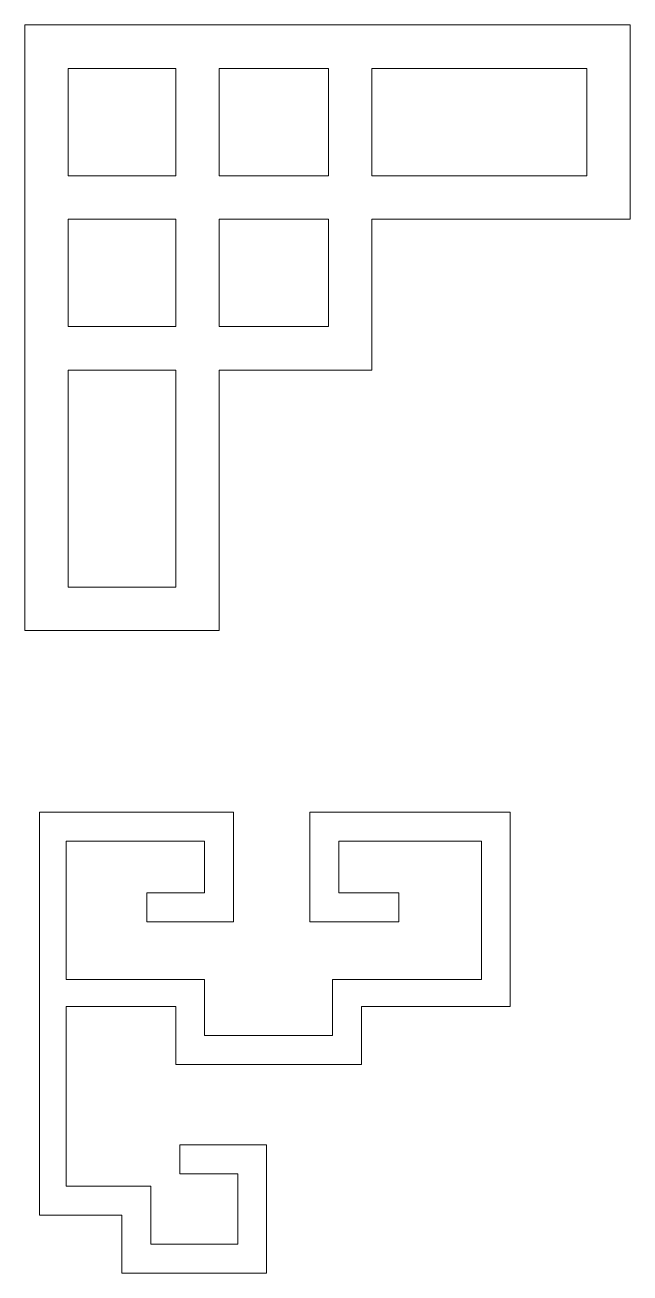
# Model space of a CAD drawing. Extents: x -66030 to 95157, y -13132 to 45879.
# Drawn here: x -48857 to -47713, y 8387 to 10747 of the extents above; entities that cross this region are included whole.
import ezdxf

# ---------------------------------------------------------------- set-up
doc = ezdxf.new("R2010")
doc.units = 0
doc.header["$LTSCALE"] = 100
doc.header["$MEASUREMENT"] = 0
doc.layers.get('0').update_dxf_attribs({"linetype": 'CONTINUOUS'})

msp = doc.modelspace()

# ---------------------------------------------------------------- linework, layer by layer
at = {"lineweight": 0}
for points in [[(-47712.9, 10746.6), (-48857.3, 10746.6), (-48857.3, 10664.6), (-48857.3, 10461.5), (-48857.3, 10379.5), (-48857.3, 10176.4), (-48857.3, 10094.3), (-48857.3, 9684.2), (-48857.3, 9602.2), (-48572.2, 9602.2), (-48529.2, 9602.2), (-48490.2, 9602.2), (-48490.2, 10094.3), (-48248, 10094.3), (-48201.1, 10094.3), (-48201.1, 10379.5), (-47712.9, 10379.5), (-47712.9, 10461.5), (-47712.9, 10664.6), (-47712.9, 10746.6)], [(-47712.9, 10746.6), (-48857.3, 10746.6), (-48857.3, 10746.6), (-48857.3, 10664.6), (-48857.3, 10461.5), (-48857.3, 10461.5), (-48857.3, 10379.5), (-48857.3, 10176.4), (-48857.3, 10176.4), (-48857.3, 10094.3), (-48857.3, 9684.2), (-48857.3, 9684.2), (-48857.3, 9602.2), (-48572.2, 9602.2), (-48529.2, 9602.2), (-48529.2, 9602.2), (-48490.2, 9602.2), (-48490.2, 10094.3), (-48248, 10094.3), (-48248, 10094.3), (-48201.1, 10094.3), (-48201.1, 10379.5), (-47712.9, 10379.5), (-47712.9, 10461.5), (-47712.9, 10664.6), (-47712.9, 10664.6), (-47712.9, 10746.6)], [(-48572.2, 10461.5), (-48775.3, 10461.5), (-48775.3, 10664.6), (-48572.2, 10664.6), (-48572.2, 10461.5)], [(-48572.2, 10461.5), (-48775.3, 10461.5), (-48775.3, 10664.6), (-48572.2, 10664.6), (-48572.2, 10461.5)], [(-48283.2, 10461.5), (-48490.2, 10461.5), (-48490.2, 10664.6), (-48283.2, 10664.6), (-48283.2, 10461.5)], [(-48283.2, 10461.5), (-48490.2, 10461.5), (-48490.2, 10664.6), (-48283.2, 10664.6), (-48283.2, 10461.5)], [(-47794.9, 10461.5), (-48201.1, 10461.5), (-48201.1, 10664.6), (-47794.9, 10664.6), (-47794.9, 10461.5)], [(-47794.9, 10461.5), (-48201.1, 10461.5), (-48201.1, 10664.6), (-47794.9, 10664.6), (-47794.9, 10461.5)], [(-48572.2, 10176.4), (-48775.3, 10176.4), (-48775.3, 10379.5), (-48572.2, 10379.5), (-48572.2, 10176.4)], [(-48572.2, 10176.4), (-48775.3, 10176.4), (-48775.3, 10379.5), (-48572.2, 10379.5), (-48572.2, 10176.4)], [(-48283.2, 10176.4), (-48490.2, 10176.4), (-48490.2, 10379.5), (-48283.2, 10379.5), (-48283.2, 10176.4)], [(-48283.2, 10176.4), (-48490.2, 10176.4), (-48490.2, 10379.5), (-48283.2, 10379.5), (-48283.2, 10176.4)], [(-48775.3, 9684.2), (-48775.3, 10094.3), (-48572.2, 10094.3), (-48572.2, 9684.2), (-48775.3, 9684.2)], [(-48775.3, 9684.2), (-48775.3, 10094.3), (-48572.2, 10094.3), (-48572.2, 9684.2), (-48775.3, 9684.2)], [(-48462.8, 9258.5), (-48462.8, 9106.1), (-48462.8, 9051.5), (-48626.9, 9051.5), (-48626.9, 9106.1), (-48517.5, 9106.1), (-48517.5, 9203.8), (-48779.2, 9203.8), (-48779.2, 8942.1), (-48572.2, 8942.1), (-48517.5, 8942.1), (-48517.5, 8891.3), (-48517.5, 8836.6), (-48275.4, 8836.6), (-48275.4, 8942.1), (-48271.5, 8942.1), (-47994.1, 8942.1), (-47994.1, 9203.8), (-48263.6, 9203.8), (-48263.6, 9106.1), (-48150.4, 9106.1), (-48150.4, 9051.5), (-48318.3, 9051.5), (-48318.3, 9106.1), (-48318.3, 9258.5), (-47939.4, 9258.5), (-47939.4, 9250.7), (-47939.4, 9203.8), (-47939.4, 8891.3), (-48220.7, 8891.3), (-48220.7, 8785.8), (-48220.7, 8781.9), (-48572.2, 8781.9), (-48572.2, 8891.3), (-48779.2, 8891.3), (-48779.2, 8551.5), (-48619.1, 8551.5), (-48619.1, 8442.1), (-48455, 8442.1), (-48455, 8574.9), (-48564.4, 8574.9), (-48564.4, 8629.6), (-48455, 8629.6), (-48400.3, 8629.6), (-48400.3, 8387.4), (-48673.8, 8387.4), (-48673.8, 8496.8), (-48830, 8496.8), (-48830, 8500.7), (-48830, 8551.5), (-48830, 9258.5), (-48779.2, 9258.5), (-48462.8, 9258.5)], [(-48462.8, 9258.5), (-48462.8, 9106.1), (-48462.8, 9051.5), (-48462.8, 9051.5), (-48626.9, 9051.5), (-48626.9, 9106.1), (-48517.5, 9106.1), (-48517.5, 9203.8), (-48779.2, 9203.8), (-48779.2, 8942.1), (-48572.2, 8942.1), (-48572.2, 8942.1), (-48517.5, 8942.1), (-48517.5, 8942.1), (-48517.5, 8891.3), (-48517.5, 8836.6), (-48275.4, 8836.6), (-48275.4, 8942.1), (-48271.5, 8942.1), (-48271.5, 8942.1), (-47994.1, 8942.1), (-47994.1, 9203.8), (-48263.6, 9203.8), (-48263.6, 9106.1), (-48150.4, 9106.1), (-48150.4, 9051.5), (-48318.3, 9051.5), (-48318.3, 9051.5), (-48318.3, 9106.1), (-48318.3, 9258.5), (-48318.3, 9258.5), (-48318.3, 9258.5), (-47939.4, 9258.5), (-47939.4, 9250.7), (-47939.4, 9203.8), (-47939.4, 8891.3), (-47939.4, 8891.3), (-47939.4, 8891.3), (-48220.7, 8891.3), (-48220.7, 8785.8), (-48220.7, 8785.8), (-48220.7, 8781.9), (-48572.2, 8781.9), (-48572.2, 8781.9), (-48572.2, 8781.9), (-48572.2, 8891.3), (-48779.2, 8891.3), (-48779.2, 8551.5), (-48619.1, 8551.5), (-48619.1, 8551.5), (-48619.1, 8551.5), (-48619.1, 8442.1), (-48455, 8442.1), (-48455, 8574.9), (-48564.4, 8574.9), (-48564.4, 8629.6), (-48455, 8629.6), (-48455, 8629.6), (-48400.3, 8629.6), (-48400.3, 8387.4), (-48400.3, 8387.4), (-48673.8, 8387.4), (-48673.8, 8387.4), (-48673.8, 8496.8), (-48830, 8496.8), (-48830, 8500.7), (-48830, 8551.5), (-48830, 9258.5), (-48830, 9258.5), (-48779.2, 9258.5), (-48462.8, 9258.5), (-48462.8, 9258.5), (-48462.8, 9258.5)]]:
    msp.add_lwpolyline(points, close=True, dxfattribs=at)

doc.saveas('drawing.dxf')
